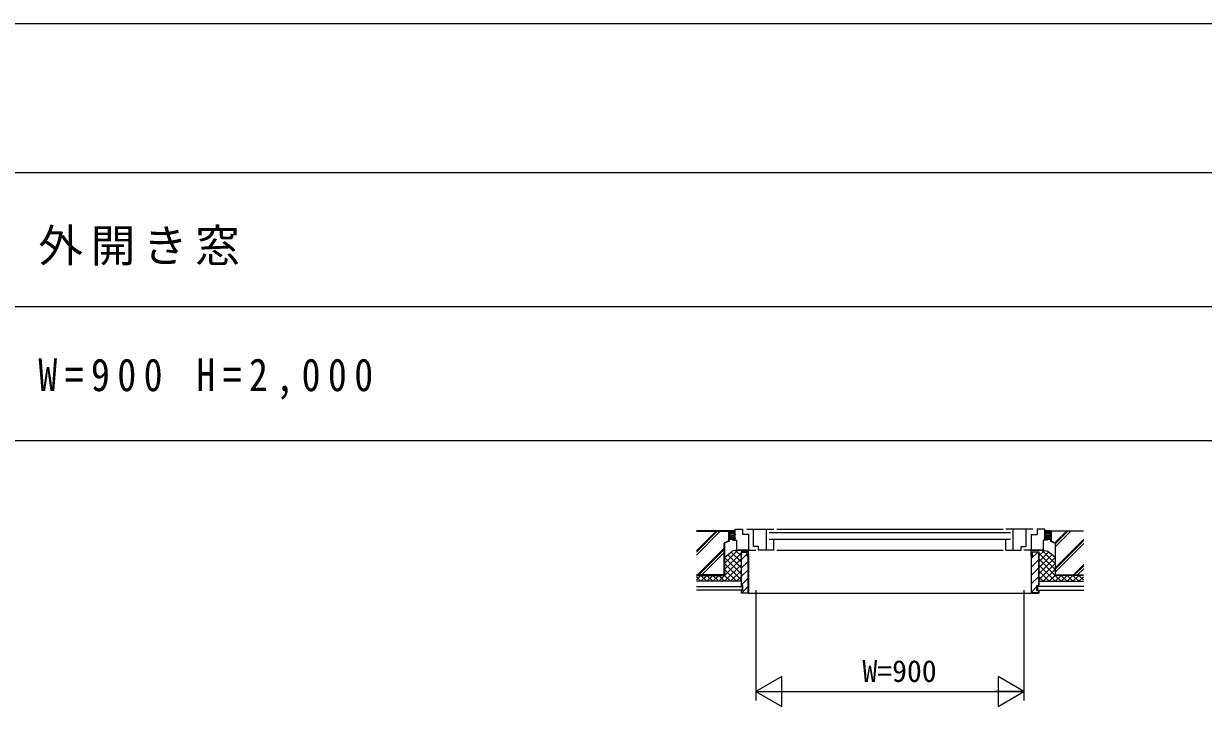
# Model space of a CAD drawing. Units: millimetres, scale not verified. Extents: x -14850 to 12650, y -10500 to 9500.
# Drawn here: x 1580 to 5543, y 7208 to 9500 of the extents above; entities that cross this region are included whole.
import ezdxf
from ezdxf.enums import TextEntityAlignment as Align

# ---------------------------------------------------------------- set-up
doc = ezdxf.new("R2010")
doc.units = ezdxf.units.MM
doc.header["$LTSCALE"] = 50
doc.layers.add('0-0_0', color=7, linetype='Continuous')
for name, color, linetype, lineweight in [('0-1_YKK_F1', 7, 'Continuous', 9), ('0-2_YKK_Z1', 7, 'Continuous', 9), ('0-3_YKK_B2', 5, 'Continuous', 9), ('0-5_YKK_N1', 2, 'Continuous', 9), ('0-7_YKK_B1', 4, 'Continuous', 9)]:
    doc.layers.add(name, color=color, linetype=linetype, lineweight=lineweight)
doc.styles.add('ＭＳ ゴシック', font='')
doc.styles.get('ＭＳ ゴシック').set_extended_font_data('MS Gothic')

msp = doc.modelspace()

# ---------------------------------------------------------------- linework, layer by layer
at = {"layer": '0-1_YKK_F1'}
for p, q in [((-14850, 9500), (12650, 9500)), ((-14850, 9000), (12450, 9000)), ((-14850, 8550), (12450, 8550)), ((-14850, 8100), (12450, 8100))]:
    msp.add_line(p, q, dxfattribs=at)
at = {"layer": '0-2_YKK_Z1'}
for p, q in [((3950, 7797.5), (3839.99, 7797.5)), ((3920.28, 7796), (3839.99, 7715.71)), ((3910.38, 7796), (3839.99, 7725.61)), ((3906.13, 7796), (3839.99, 7729.85)), ((3950, 7797.5), (3950, 7762.5)), ((3950, 7786), (3950, 7784)), ((3950, 7771), (3950, 7769)), ((3968.5, 7787.5), (3951.5, 7787.5)), ((3968.5, 7782.5), (3951.5, 7782.5)), ((3968.5, 7772.5), (3951.5, 7772.5)), ((3968.5, 7767.5), (3951.5, 7767.5)), ((3970, 7786), (3970, 7784)), ((3970, 7771), (3970, 7769)), ((5010, 7786), (5010, 7784)), ((5010, 7771), (5010, 7769)), ((5028.5, 7787.5), (5011.5, 7787.5)), ((5028.5, 7782.5), (5011.5, 7782.5)), ((5028.5, 7772.5), (5011.5, 7772.5)), ((5028.5, 7767.5), (5011.5, 7767.5)), ((5030, 7797.5), (5140.01, 7797.5)), ((5030, 7797.5), (5030, 7762.5)), ((5030, 7786), (5030, 7784)), ((5030, 7771), (5030, 7769)), ((5083.65, 7796), (5044.55, 7756.9)), ((5097.79, 7796), (5046.5, 7744.71)), ((5087.89, 7796), (5046.5, 7754.61)), ((5141.25, 7768.75), (5046.5, 7674)), ((3933.5, 7738.51), (3843.99, 7649)), ((3933.5, 7734.26), (3848.23, 7649)), ((3948.5, 7763.42), (3933.5, 7755.92)), ((3933.5, 7649), (3933.5, 7755.92)), ((3950, 7762.5), (3935, 7755)), ((3935, 7755), (3935, 7647.5)), ((3978, 7730.5), (3935, 7687.5)), ((3935, 7707), (3960.88, 7728.71)), ((3975, 7732.5), (3960.88, 7728.71)), ((3990, 7712.5), (3971.05, 7731.44)), ((4990, 7712.5), (5008.94, 7731.44)), ((5002, 7730.5), (5045, 7687.5)), ((5005, 7732.5), (5019.12, 7728.71)), ((5045, 7707), (5019.12, 7728.71)), ((5030, 7762.5), (5045, 7755)), ((5031.5, 7763.42), (5046.5, 7755.92)), ((5045, 7755), (5045, 7647.5)), ((5141.25, 7764.51), (5046.5, 7669.75)), ((5046.5, 7649), (5046.5, 7755.92)), ((5141.25, 7754.61), (5046.5, 7659.85)), ((3933.5, 7724.36), (3858.13, 7649)), ((3990, 7722.5), (3935, 7667.5)), ((3990, 7652.5), (3935, 7707.5)), ((3990, 7702.5), (3935, 7647.5)), ((3990, 7672.5), (3946.14, 7716.35)), ((3990, 7692.5), (3956.14, 7726.35)), ((3991, 7725.5), (4011, 7725.5)), ((3991, 7725.5), (3991, 7613.5)), ((4011, 7719.7), (3991, 7699.7)), ((4014, 7694.42), (3991, 7671.42)), ((4011, 7711.5), (4011, 7725.5)), ((4011, 7711.5), (4014, 7711.5)), ((4012, 7726.5), (4012, 7712.5)), ((4015, 7712.5), (4012, 7712.5)), ((4014, 7588.5), (4014, 7711.5)), ((4015, 7712.5), (4015, 7587.5)), ((4965, 7712.5), (4965, 7587.5)), ((4965, 7712.5), (4968, 7712.5)), ((4986.79, 7725.5), (4966, 7704.7)), ((4969, 7711.5), (4966, 7711.5)), ((4966, 7588.5), (4966, 7711.5)), ((4989, 7699.42), (4966, 7676.42)), ((4968, 7726.5), (4968, 7712.5)), ((4969, 7711.5), (4969, 7725.5)), ((4989, 7725.5), (4969, 7725.5)), ((4989, 7725.5), (4989, 7613.5)), ((4990, 7692.5), (5022.98, 7725.47)), ((4990, 7722.5), (5045, 7667.5)), ((4990, 7672.5), (5033.85, 7716.35)), ((4990, 7652.5), (5045, 7707.5)), ((4990, 7702.5), (5045, 7647.5)), ((3933.5, 7649), (3839.99, 7649)), ((3990, 7632.5), (3935, 7687.49)), ((3990, 7682.5), (3935, 7627.5)), ((3975, 7627.5), (3935, 7667.5)), ((3990, 7662.5), (3955, 7627.5)), ((4014, 7666.13), (3991, 7643.13)), ((4989, 7671.13), (4966, 7648.13)), ((4990, 7632.5), (5045, 7687.5)), ((4990, 7682.5), (5045, 7627.5)), ((4990, 7662.5), (5025, 7627.5)), ((5005, 7627.5), (5045, 7667.5)), ((5046.5, 7649), (5140.01, 7649)), ((5141.25, 7683.9), (5106.35, 7649)), ((5141.25, 7679.65), (5110.59, 7649)), ((5141.25, 7669.75), (5120.49, 7649)), ((3839.99, 7647.5), (3935, 7647.5)), ((3839.99, 7647.5), (3935, 7647.5)), ((3855, 7647.5), (3839.99, 7632.49)), ((3855, 7627.5), (3839.99, 7642.51)), ((3990, 7627.5), (3839.99, 7627.5)), ((3875, 7627.5), (3855, 7647.5)), ((3875, 7647.5), (3855, 7627.5)), ((3895, 7627.5), (3875, 7647.5)), ((3895, 7647.5), (3875, 7627.5)), ((3915, 7627.5), (3895, 7647.5)), ((3915, 7647.5), (3895, 7627.5)), ((3935, 7647.5), (3915, 7627.5)), ((3935, 7627.5), (3915, 7647.5)), ((3955, 7627.5), (3935, 7647.5)), ((3990, 7642.5), (3975, 7627.5)), ((3995, 7612.5), (3990, 7612.5)), ((4014, 7637.85), (3991, 7614.85)), ((3996, 7613.5), (3991, 7613.5)), ((4014, 7609.56), (3992.93, 7588.5)), ((3995, 7597.5), (3995, 7612.5)), ((3996, 7596.5), (3996, 7613.5)), ((4989, 7642.85), (4966, 7619.85)), ((4984, 7609.56), (4966, 7591.56)), ((4984, 7596.5), (4984, 7613.5)), ((4984, 7613.5), (4989, 7613.5)), ((4985, 7597.5), (4985, 7612.5)), ((4985, 7612.5), (4990, 7612.5)), ((4990, 7642.5), (5005, 7627.5)), ((4990, 7627.5), (5140.01, 7627.5)), ((5025, 7627.5), (5045, 7647.5)), ((5140.01, 7647.5), (5045, 7647.5)), ((5140.01, 7647.5), (5045, 7647.5)), ((5045, 7647.5), (5065, 7627.5)), ((5045, 7627.5), (5065, 7647.5)), ((5065, 7627.5), (5085, 7647.5)), ((5065, 7647.5), (5085, 7627.5)), ((5085, 7627.5), (5105, 7647.5)), ((5085, 7647.5), (5105, 7627.5)), ((5105, 7627.5), (5125, 7647.5)), ((5105, 7647.5), (5125, 7627.5)), ((5125, 7647.5), (5140.01, 7632.49)), ((5125, 7627.5), (5140.01, 7642.51)), ((3995, 7597.5), (3990, 7597.5)), ((3990, 7597.5), (3990, 7587.5)), ((4015, 7587.5), (3990, 7587.5)), ((3991, 7596.5), (3991, 7588.5)), ((3996, 7596.5), (3991, 7596.5)), ((3991, 7588.5), (4014, 7588.5)), ((4015, 7587.5), (4965, 7587.5)), ((4965, 7587.5), (4990, 7587.5)), ((4989, 7588.5), (4966, 7588.5)), ((4984, 7596.5), (4989, 7596.5)), ((4985, 7597.5), (4990, 7597.5)), ((4989, 7596.5), (4989, 7588.5)), ((4990, 7597.5), (4990, 7587.5))]:
    msp.add_line(p, q, dxfattribs=at)
for points in [[(3839.99, 7796), (3948.5, 7796), (3948.5, 7763.42)], [(5140.01, 7796), (5031.5, 7796), (5031.5, 7763.42)], [(4012, 7726.5), (3990, 7726.5), (3990, 7612.5)], [(4968, 7726.5), (4990, 7726.5), (4990, 7612.5)], [(3839.99, 7610), (3995, 7610), (3995, 7597.5), (3839.99, 7597.5)], [(3839.99, 7609.5), (3994.5, 7609.5), (3994.5, 7598), (3839.99, 7598)], [(5141.25, 7610), (4985, 7610), (4985, 7597.5), (5141.25, 7597.5)], [(5141.25, 7609.5), (4985.5, 7609.5), (4985.5, 7598), (5141.25, 7598)]]:
    msp.add_lwpolyline(points, dxfattribs=at)
for centre, start, end in [((3951.5, 7786), 90, 180), ((3951.5, 7784), 180, 270), ((3951.5, 7771), 90, 180), ((3951.5, 7769), 180, 270), ((3968.5, 7786), 0, 90), ((3968.5, 7784), 270, 0), ((3968.5, 7771), 0, 90), ((3968.5, 7769), 270, 0), ((5011.5, 7786), 90, 180), ((5011.5, 7784), 180, 270), ((5011.5, 7771), 90, 180), ((5011.5, 7769), 180, 270), ((5028.5, 7786), 0, 90), ((5028.5, 7784), 270, 0), ((5028.5, 7771), 0, 90), ((5028.5, 7769), 270, 0)]:
    msp.add_arc(centre, 1.5, start, end, dxfattribs=at)
at = {"layer": '0-3_YKK_B2'}
for p, q in [((3950, 7797.5), (3951, 7796.5)), ((3950.85, 7796.64), (3950, 7795.78)), ((3956.37, 7796.5), (3950, 7790.12)), ((3970, 7787.5), (3950, 7787.5)), ((3970, 7782.5), (3950, 7782.5)), ((3957.37, 7782.5), (3950, 7775.12)), ((3951.71, 7782.5), (3950, 7780.78)), ((3970, 7772.5), (3950, 7772.5)), ((3962.03, 7796.5), (3953.03, 7787.5)), ((3963.03, 7782.5), (3953.03, 7772.5)), ((3967.68, 7796.5), (3958.68, 7787.5)), ((3968.68, 7782.5), (3958.68, 7772.5)), ((3970, 7793.15), (3964.34, 7787.5)), ((3970, 7778.15), (3964.34, 7772.5)), ((5010, 7797.5), (5011, 7796.5)), ((5010.86, 7796.64), (5010, 7795.78)), ((5016.37, 7796.5), (5010, 7790.12)), ((5030, 7787.5), (5010, 7787.5)), ((5030, 7782.5), (5010, 7782.5)), ((5017.37, 7782.5), (5010, 7775.12)), ((5011.71, 7782.5), (5010, 7780.78)), ((5030, 7772.5), (5010, 7772.5)), ((5022.03, 7796.5), (5013.03, 7787.5)), ((5023.03, 7782.5), (5013.03, 7772.5)), ((5027.68, 7796.5), (5018.68, 7787.5)), ((5028.68, 7782.5), (5018.68, 7772.5)), ((5030, 7793.15), (5024.34, 7787.5)), ((5030, 7778.15), (5024.34, 7772.5)), ((4015, 7732.5), (3975, 7732.5)), ((4015, 7712.5), (4015, 7732.5)), ((4965, 7732.5), (5005, 7732.5)), ((4965, 7712.5), (4965, 7732.5)), ((4012, 7712.5), (4015, 7712.5)), ((4968, 7712.5), (4965, 7712.5))]:
    msp.add_line(p, q, dxfattribs=at)
for points in [[(3970, 7797.5), (3969, 7796.5), (3951, 7796.5)], [(5030, 7797.5), (5029, 7796.5), (5011, 7796.5)]]:
    msp.add_lwpolyline(points, dxfattribs=at)
at = {"layer": '0-5_YKK_N1'}
for p, q in [((4040, 7597.5), (4040, 7227.5)), ((4940, 7597.5), (4940, 7227.5)), ((4126.6, 7307.5), (4040, 7257.5)), ((4126.6, 7207.5), (4126.6, 7307.5)), ((4040, 7257.5), (4140, 7257.5)), ((4040, 7257.5), (4126.6, 7207.5)), ((4041, 7257.5), (4939, 7257.5))]:
    msp.add_line(p, q, dxfattribs=at)
for points in [[(4940, 7257.5), (4853.39, 7307.5), (4853.39, 7207.5)], [(4853.39, 7207.5), (4940, 7257.5), (4840, 7257.5)]]:
    msp.add_lwpolyline(points, dxfattribs=at)
at = {"layer": '0-7_YKK_B1'}
for p, q in [((3970, 7802.5), (3995, 7802.5)), ((3970, 7765.2), (3970, 7802.5)), ((3995, 7802.5), (3995, 7785)), ((4017, 7785), (3995, 7785)), ((4010, 7802.5), (4100, 7802.5)), ((4015, 7785), (4015, 7732.5)), ((4032, 7744), (4032, 7802.5)), ((4076, 7732.5), (4076, 7802.5)), ((4085, 7791.5), (4895, 7791.5)), ((4085, 7769.5), (4895, 7769.5)), ((4110, 7802.5), (4870, 7802.5)), ((4970, 7802.5), (4880, 7802.5)), ((4904, 7732.5), (4904, 7802.5)), ((4948, 7744), (4948, 7802.5)), ((4963, 7785), (4985, 7785)), ((4965, 7785), (4965, 7732.5)), ((4985, 7802.5), (4985, 7785)), ((5010, 7802.5), (4985, 7802.5)), ((5010, 7765.2), (5010, 7802.5)), ((3961, 7765.2), (3975, 7765.2)), ((3975, 7765.2), (3975, 7732.5)), ((3975, 7732.5), (4040, 7732.5)), ((4049, 7744), (4032, 7744)), ((4049, 7732.5), (4049, 7744)), ((4100, 7732.5), (4049, 7732.5)), ((4100, 7732.5), (4100, 7766.5)), ((4110, 7732.5), (4870, 7732.5)), ((4880, 7732.5), (4880, 7766.5)), ((4880, 7732.5), (4931, 7732.5)), ((4931, 7744), (4948, 7744)), ((4931, 7732.5), (4931, 7744)), ((5005, 7732.5), (4940, 7732.5)), ((5005, 7765.2), (5005, 7732.5)), ((5019, 7765.2), (5005, 7765.2))]:
    msp.add_line(p, q, dxfattribs=at)

# ---------------------------------------------------------------- texts
at = {"layer": '0-0_0', "char_height": 110, "attachment_point": 7, "style": 'ＭＳ ゴシック'}
for s, insert in [('\\T1.17;外開き窓', (1630, 8687.5)), ('\\T1.39;\\W0.85;W=900\\~H=2,000', (1630, 8237.5))]:
    msp.add_mtext(s, dxfattribs=dict(at, insert=insert))
at = {"layer": '0-5_YKK_N1', "color": 4, "style": 'ＭＳ ゴシック'}
msp.add_text('W=900', height=73.31, dxfattribs=at).set_placement((4397.8, 7267.5), align=Align.BOTTOM_LEFT)

doc.saveas('drawing.dxf')
